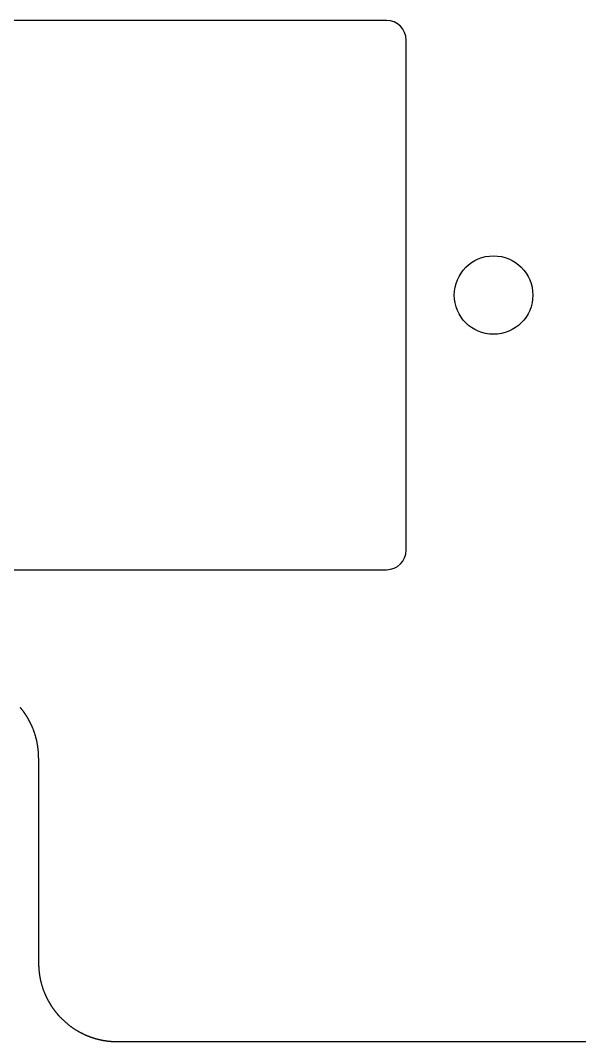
# Model space of a CAD drawing. Header units: millimetres. Extents: x -10 to 277, y -95 to 18.
# Drawn here: x 49.86 to 64.1, y -95.23 to -69.2 of the extents above; entities that cross this region are included whole.
import ezdxf

# ---------------------------------------------------------------- set-up
doc = ezdxf.new("R2010")
doc.units = ezdxf.units.MM
doc.header["$MEASUREMENT"] = 0
doc.layers.get('0').update_dxf_attribs({"linetype": 'CONTINUOUS'})
doc.layers.add('Edge.Cuts', color=53, linetype='CONTINUOUS')

msp = doc.modelspace()

# ---------------------------------------------------------------- linework, layer by layer
msp.add_lwpolyline([(45.5875, -83.2), (59.1875, -83.2, 0.414213562), (59.6875, -82.7), (59.6875, -69.7, 0.414213562), (59.1875, -69.2), (45.5875, -69.2, 0.414212391), (45.0875, -69.7), (45.0875, -82.7, 0.414212391)], format="xyb", close=True)
msp.add_circle((61.9125, -76.2), 1)
at = {"layer": 'Edge.Cuts', "linetype": 'Continuous'}
for p, q in [((49.864304, -86.717693), (49.860258, -86.71283)), ((49.868335, -86.722566), (49.864304, -86.717693)), ((49.872351, -86.727454), (49.868335, -86.722566)), ((49.87635, -86.732353), (49.872351, -86.727454)), ((49.880335, -86.737266), (49.87635, -86.732353)), ((49.884303, -86.74219), (49.880335, -86.737266)), ((49.888256, -86.747128), (49.884303, -86.74219)), ((49.892193, -86.752077), (49.888256, -86.747128)), ((49.896115, -86.75704), (49.892193, -86.752077)), ((49.900021, -86.762014), (49.896115, -86.75704)), ((49.903911, -86.767001), (49.900021, -86.762014)), ((49.907785, -86.771999), (49.903911, -86.767001)), ((49.911644, -86.777011), (49.907785, -86.771999)), ((49.915486, -86.782034), (49.911644, -86.777011)), ((49.919313, -86.787069), (49.915486, -86.782034)), ((49.923123, -86.792116), (49.919313, -86.787069)), ((49.926918, -86.797176), (49.923123, -86.792116)), ((49.930696, -86.802247), (49.926918, -86.797176)), ((49.934459, -86.807331), (49.930696, -86.802247)), ((49.938205, -86.812426), (49.934459, -86.807331)), ((49.941936, -86.817533), (49.938205, -86.812426)), ((49.94565, -86.822652), (49.941936, -86.817533)), ((49.949348, -86.827783), (49.94565, -86.822652)), ((49.953029, -86.832924), (49.949348, -86.827783)), ((49.956695, -86.838079), (49.953029, -86.832924)), ((49.960343, -86.843244), (49.956695, -86.838079)), ((49.963976, -86.848421), (49.960343, -86.843244)), ((49.967592, -86.853609), (49.963976, -86.848421)), ((49.971192, -86.858809), (49.967592, -86.853609)), ((49.974775, -86.86402), (49.971192, -86.858809)), ((49.978343, -86.869243), (49.974775, -86.86402)), ((49.981893, -86.874476), (49.978343, -86.869243)), ((49.985427, -86.879721), (49.981893, -86.874476)), ((49.988944, -86.884977), (49.985427, -86.879721)), ((49.992444, -86.890245), (49.988944, -86.884977)), ((49.995928, -86.895523), (49.992444, -86.890245)), ((49.999396, -86.900813), (49.995928, -86.895523)), ((50.002846, -86.906113), (49.999396, -86.900813)), ((50.00628, -86.911424), (50.002846, -86.906113)), ((50.009696, -86.916746), (50.00628, -86.911424)), ((50.013097, -86.922079), (50.009696, -86.916746)), ((50.01648, -86.927422), (50.013097, -86.922079)), ((50.019846, -86.932777), (50.01648, -86.927422)), ((50.023195, -86.938142), (50.019846, -86.932777)), ((50.026528, -86.943518), (50.023195, -86.938142)), ((50.029843, -86.948904), (50.026528, -86.943518)), ((50.033142, -86.954301), (50.029843, -86.948904)), ((50.036423, -86.959707), (50.033142, -86.954301)), ((50.039687, -86.965125), (50.036423, -86.959707)), ((50.042934, -86.970553), (50.039687, -86.965125)), ((50.046164, -86.975991), (50.042934, -86.970553)), ((50.049376, -86.981439), (50.046164, -86.975991)), ((50.052572, -86.986898), (50.049376, -86.981439)), ((50.05575, -86.992366), (50.052572, -86.986898)), ((50.058911, -86.997845), (50.05575, -86.992366)), ((50.062055, -87.003333), (50.058911, -86.997845)), ((50.065181, -87.008832), (50.062055, -87.003333)), ((50.06829, -87.01434), (50.065181, -87.008832)), ((50.071381, -87.019859), (50.06829, -87.01434)), ((50.074455, -87.025387), (50.071381, -87.019859)), ((50.077512, -87.030925), (50.074455, -87.025387)), ((50.08055, -87.036472), (50.077512, -87.030925)), ((50.083572, -87.042029), (50.08055, -87.036472)), ((50.086576, -87.047596), (50.083572, -87.042029)), ((50.089562, -87.053172), (50.086576, -87.047596)), ((50.09253, -87.058757), (50.089562, -87.053172)), ((50.095482, -87.064353), (50.09253, -87.058757)), ((50.098415, -87.069957), (50.095482, -87.064353)), ((50.10133, -87.07557), (50.098415, -87.069957)), ((50.104228, -87.081193), (50.10133, -87.07557)), ((50.107108, -87.086825), (50.104228, -87.081193)), ((50.10997, -87.092466), (50.107108, -87.086825)), ((50.112815, -87.098116), (50.10997, -87.092466)), ((50.115641, -87.103775), (50.112815, -87.098116)), ((50.11845, -87.109443), (50.115641, -87.103775)), ((50.12124, -87.11512), (50.11845, -87.109443)), ((50.124013, -87.120806), (50.12124, -87.11512)), ((50.126767, -87.1265), (50.124013, -87.120806)), ((50.129504, -87.132203), (50.126767, -87.1265)), ((50.132223, -87.137915), (50.129504, -87.132203)), ((50.134923, -87.143635), (50.132223, -87.137915)), ((50.137606, -87.149364), (50.134923, -87.143635)), ((50.14027, -87.155101), (50.137606, -87.149364)), ((50.142916, -87.160847), (50.14027, -87.155101)), ((50.145544, -87.166601), (50.142916, -87.160847)), ((50.148154, -87.172363), (50.145544, -87.166601)), ((50.150746, -87.178134), (50.148154, -87.172363)), ((50.153319, -87.183912), (50.150746, -87.178134)), ((50.155874, -87.189699), (50.153319, -87.183912)), ((50.158411, -87.195494), (50.155874, -87.189699)), ((50.160929, -87.201297), (50.158411, -87.195494)), ((50.163429, -87.207108), (50.160929, -87.201297)), ((50.165911, -87.212926), (50.163429, -87.207108)), ((50.168374, -87.218753), (50.165911, -87.212926)), ((50.170819, -87.224587), (50.168374, -87.218753)), ((50.173245, -87.230429), (50.170819, -87.224587)), ((50.178042, -87.242135), (50.173245, -87.230429)), ((50.182765, -87.253872), (50.178042, -87.242135)), ((50.187414, -87.265638), (50.182765, -87.253872)), ((50.191988, -87.277433), (50.187414, -87.265638)), ((50.196487, -87.289256), (50.191988, -87.277433)), ((50.200912, -87.301108), (50.196487, -87.289256)), ((50.205261, -87.312987), (50.200912, -87.301108)), ((50.209535, -87.324894), (50.205261, -87.312987)), ((50.213734, -87.336827), (50.209535, -87.324894)), ((50.217857, -87.348786), (50.213734, -87.336827)), ((50.221904, -87.360771), (50.217857, -87.348786)), ((50.225875, -87.372781), (50.221904, -87.360771)), ((50.229771, -87.384815), (50.225875, -87.372781)), ((50.23359, -87.396874), (50.229771, -87.384815)), ((50.237332, -87.408956), (50.23359, -87.396874)), ((50.240998, -87.421062), (50.237332, -87.408956)), ((50.244587, -87.43319), (50.240998, -87.421062)), ((50.2481, -87.445341), (50.244587, -87.43319)), ((50.251535, -87.457513), (50.2481, -87.445341)), ((50.254894, -87.469706), (50.251535, -87.457513)), ((50.258175, -87.48192), (50.254894, -87.469706)), ((50.261379, -87.494154), (50.258175, -87.48192)), ((50.264505, -87.506409), (50.261379, -87.494154)), ((50.267553, -87.518682), (50.264505, -87.506409)), ((50.270524, -87.530974), (50.267553, -87.518682)), ((50.273417, -87.543284), (50.270524, -87.530974)), ((50.276232, -87.555612), (50.273417, -87.543284)), ((50.278969, -87.567958), (50.276232, -87.555612)), ((50.281628, -87.58032), (50.278969, -87.567958)), ((50.284208, -87.592698), (50.281628, -87.58032)), ((50.28671, -87.605093), (50.284208, -87.592698)), ((50.289134, -87.617502), (50.28671, -87.605093)), ((50.291479, -87.629927), (50.289134, -87.617502)), ((50.293745, -87.642366), (50.291479, -87.629927)), ((50.295933, -87.654819), (50.293745, -87.642366)), ((50.298041, -87.667285), (50.295933, -87.654819)), ((50.300071, -87.679764), (50.298041, -87.667285)), ((50.302022, -87.692256), (50.300071, -87.679764)), ((50.303894, -87.70476), (50.302022, -87.692256)), ((50.305686, -87.717275), (50.303894, -87.70476)), ((50.3074, -87.729802), (50.305686, -87.717275)), ((50.309034, -87.742339), (50.3074, -87.729802)), ((50.310589, -87.754886), (50.309034, -87.742339)), ((50.312064, -87.767443), (50.310589, -87.754886)), ((50.31346, -87.780008), (50.312064, -87.767443)), ((50.314777, -87.792583), (50.31346, -87.780008)), ((50.316014, -87.805166), (50.314777, -87.792583)), ((50.317171, -87.817757), (50.316014, -87.805166)), ((50.318249, -87.830355), (50.317171, -87.817757)), ((50.319247, -87.84296), (50.318249, -87.830355)), ((50.320166, -87.855572), (50.319247, -87.84296)), ((50.321004, -87.86819), (50.320166, -87.855572)), ((50.321763, -87.880813), (50.321004, -87.86819)), ((50.322442, -87.893441), (50.321763, -87.880813)), ((50.323042, -87.906074), (50.322442, -87.893441)), ((50.323561, -87.918711), (50.323042, -87.906074)), ((50.324001, -87.931352), (50.323561, -87.918711)), ((50.32436, -87.943997), (50.324001, -87.931352)), ((50.32464, -87.956644), (50.32436, -87.943997)), ((50.32484, -87.969294), (50.32464, -87.956644)), ((50.32496, -87.981946), (50.32484, -87.969294)), ((50.325, -87.9946), (50.32496, -87.981946)), ((50.325, -87.9946), (50.325, -93.226)), ((50.325, -93.226), (50.32504, -93.238654)), ((50.32504, -93.238654), (50.32516, -93.251306)), ((50.32516, -93.251306), (50.32536, -93.263956)), ((50.32536, -93.263956), (50.32564, -93.276603)), ((50.32564, -93.276603), (50.325999, -93.289248)), ((50.325999, -93.289248), (50.326439, -93.301889)), ((50.326439, -93.301889), (50.326958, -93.314526)), ((50.326958, -93.314526), (50.327558, -93.327159)), ((50.327558, -93.327159), (50.328237, -93.339787)), ((50.328237, -93.339787), (50.328996, -93.35241)), ((50.328996, -93.35241), (50.329834, -93.365028)), ((50.329834, -93.365028), (50.330753, -93.37764)), ((50.330753, -93.37764), (50.331751, -93.390245)), ((50.331751, -93.390245), (50.332829, -93.402843)), ((50.332829, -93.402843), (50.333986, -93.415434)), ((50.333986, -93.415434), (50.335223, -93.428017)), ((50.335223, -93.428017), (50.33654, -93.440592)), ((50.33654, -93.440592), (50.337936, -93.453157)), ((50.337936, -93.453157), (50.339411, -93.465714)), ((50.339411, -93.465714), (50.340966, -93.478261)), ((50.340966, -93.478261), (50.3426, -93.490798)), ((50.3426, -93.490798), (50.344314, -93.503325)), ((50.344314, -93.503325), (50.346106, -93.51584)), ((50.346106, -93.51584), (50.347978, -93.528344)), ((50.347978, -93.528344), (50.349929, -93.540836)), ((50.349929, -93.540836), (50.351959, -93.553315)), ((50.351959, -93.553315), (50.354067, -93.565781)), ((50.354067, -93.565781), (50.356255, -93.578234)), ((50.356255, -93.578234), (50.358521, -93.590673)), ((50.358521, -93.590673), (50.360866, -93.603098)), ((50.360866, -93.603098), (50.36329, -93.615507)), ((50.36329, -93.615507), (50.365792, -93.627902)), ((50.365792, -93.627902), (50.368372, -93.64028)), ((50.368372, -93.64028), (50.371031, -93.652642)), ((50.371031, -93.652642), (50.373768, -93.664988)), ((50.373768, -93.664988), (50.376583, -93.677316)), ((50.376583, -93.677316), (50.379476, -93.689626)), ((50.379476, -93.689626), (50.382447, -93.701918)), ((50.382447, -93.701918), (50.385495, -93.714191)), ((50.385495, -93.714191), (50.388621, -93.726446)), ((50.388621, -93.726446), (50.391825, -93.73868)), ((50.391825, -93.73868), (50.395106, -93.750894)), ((50.395106, -93.750894), (50.398465, -93.763087)), ((50.398465, -93.763087), (50.4019, -93.775259)), ((50.4019, -93.775259), (50.405413, -93.78741)), ((50.405413, -93.78741), (50.409002, -93.799538)), ((50.409002, -93.799538), (50.412668, -93.811644)), ((50.412668, -93.811644), (50.41641, -93.823726)), ((50.41641, -93.823726), (50.420229, -93.835785)), ((50.420229, -93.835785), (50.424125, -93.847819)), ((50.424125, -93.847819), (50.428096, -93.859829)), ((50.428096, -93.859829), (50.432143, -93.871814)), ((50.432143, -93.871814), (50.436266, -93.883773)), ((50.436266, -93.883773), (50.440465, -93.895706)), ((50.440465, -93.895706), (50.444739, -93.907613)), ((50.444739, -93.907613), (50.449088, -93.919492)), ((50.449088, -93.919492), (50.453513, -93.931344)), ((50.453513, -93.931344), (50.458012, -93.943167)), ((50.458012, -93.943167), (50.462586, -93.954962)), ((50.462586, -93.954962), (50.467235, -93.966728)), ((50.467235, -93.966728), (50.471958, -93.978465)), ((50.471958, -93.978465), (50.476755, -93.990171)), ((50.476755, -93.990171), (50.479181, -93.996013)), ((50.479181, -93.996013), (50.481626, -94.001847)), ((50.481626, -94.001847), (50.484089, -94.007674)), ((50.484089, -94.007674), (50.486571, -94.013492)), ((50.486571, -94.013492), (50.489071, -94.019303)), ((50.489071, -94.019303), (50.491589, -94.025106)), ((50.491589, -94.025106), (50.494126, -94.030901)), ((50.494126, -94.030901), (50.496681, -94.036688)), ((50.496681, -94.036688), (50.499254, -94.042466)), ((50.499254, -94.042466), (50.501846, -94.048237)), ((50.501846, -94.048237), (50.504456, -94.053999)), ((50.504456, -94.053999), (50.507084, -94.059753)), ((50.507084, -94.059753), (50.50973, -94.065499)), ((50.50973, -94.065499), (50.512394, -94.071236)), ((50.512394, -94.071236), (50.515077, -94.076965)), ((50.515077, -94.076965), (50.517777, -94.082685)), ((50.517777, -94.082685), (50.520496, -94.088397)), ((50.520496, -94.088397), (50.523233, -94.0941)), ((50.523233, -94.0941), (50.525987, -94.099794)), ((50.525987, -94.099794), (50.52876, -94.10548)), ((50.52876, -94.10548), (50.53155, -94.111157)), ((50.53155, -94.111157), (50.534359, -94.116825)), ((50.534359, -94.116825), (50.537185, -94.122484)), ((50.537185, -94.122484), (50.54003, -94.128134)), ((50.54003, -94.128134), (50.542892, -94.133775)), ((50.542892, -94.133775), (50.545772, -94.139407)), ((50.545772, -94.139407), (50.54867, -94.14503)), ((50.54867, -94.14503), (50.551585, -94.150643)), ((50.551585, -94.150643), (50.554518, -94.156247)), ((50.554518, -94.156247), (50.55747, -94.161843)), ((50.55747, -94.161843), (50.560438, -94.167428)), ((50.560438, -94.167428), (50.563424, -94.173004)), ((50.563424, -94.173004), (50.566428, -94.178571)), ((50.566428, -94.178571), (50.56945, -94.184128)), ((50.56945, -94.184128), (50.572488, -94.189675)), ((50.572488, -94.189675), (50.575545, -94.195213)), ((50.575545, -94.195213), (50.578619, -94.200741)), ((50.578619, -94.200741), (50.58171, -94.20626)), ((50.58171, -94.20626), (50.584819, -94.211768)), ((50.584819, -94.211768), (50.587945, -94.217267)), ((50.587945, -94.217267), (50.591089, -94.222755)), ((50.591089, -94.222755), (50.59425, -94.228234)), ((50.59425, -94.228234), (50.597428, -94.233702)), ((50.597428, -94.233702), (50.600624, -94.239161)), ((50.600624, -94.239161), (50.603836, -94.244609)), ((50.603836, -94.244609), (50.607066, -94.250047)), ((50.607066, -94.250047), (50.610313, -94.255475)), ((50.610313, -94.255475), (50.613577, -94.260893)), ((50.613577, -94.260893), (50.616858, -94.266299)), ((50.616858, -94.266299), (50.620157, -94.271696)), ((50.620157, -94.271696), (50.623472, -94.277082)), ((50.623472, -94.277082), (50.626805, -94.282458)), ((50.626805, -94.282458), (50.630154, -94.287823)), ((50.630154, -94.287823), (50.63352, -94.293178)), ((50.63352, -94.293178), (50.636903, -94.298521)), ((50.636903, -94.298521), (50.640304, -94.303854)), ((50.640304, -94.303854), (50.64372, -94.309176)), ((50.64372, -94.309176), (50.647154, -94.314487)), ((50.647154, -94.314487), (50.650604, -94.319787)), ((50.650604, -94.319787), (50.654072, -94.325077)), ((50.654072, -94.325077), (50.657556, -94.330355)), ((50.657556, -94.330355), (50.661056, -94.335623)), ((50.661056, -94.335623), (50.664573, -94.340879)), ((50.664573, -94.340879), (50.668107, -94.346124)), ((50.668107, -94.346124), (50.671657, -94.351357)), ((50.671657, -94.351357), (50.675225, -94.35658)), ((50.675225, -94.35658), (50.678808, -94.361791)), ((50.678808, -94.361791), (50.682408, -94.366991)), ((50.682408, -94.366991), (50.686024, -94.372179)), ((50.686024, -94.372179), (50.689657, -94.377356)), ((50.689657, -94.377356), (50.693305, -94.382521)), ((50.693305, -94.382521), (50.696971, -94.387676)), ((50.696971, -94.387676), (50.700652, -94.392817)), ((50.700652, -94.392817), (50.70435, -94.397948)), ((50.70435, -94.397948), (50.708064, -94.403067)), ((50.708064, -94.403067), (50.711795, -94.408174)), ((50.711795, -94.408174), (50.715541, -94.413269)), ((50.715541, -94.413269), (50.719304, -94.418353)), ((50.719304, -94.418353), (50.723082, -94.423424)), ((50.723082, -94.423424), (50.726877, -94.428484)), ((50.726877, -94.428484), (50.730687, -94.433531)), ((50.730687, -94.433531), (50.734514, -94.438566)), ((50.734514, -94.438566), (50.738356, -94.443589)), ((50.738356, -94.443589), (50.742215, -94.448601)), ((50.742215, -94.448601), (50.746089, -94.453599)), ((50.746089, -94.453599), (50.749979, -94.458586)), ((50.749979, -94.458586), (50.753885, -94.46356)), ((50.753885, -94.46356), (50.757807, -94.468523)), ((50.757807, -94.468523), (50.761744, -94.473472)), ((50.761744, -94.473472), (50.765697, -94.47841)), ((50.765697, -94.47841), (50.769665, -94.483334)), ((50.769665, -94.483334), (50.77365, -94.488247)), ((50.77365, -94.488247), (50.777649, -94.493146)), ((50.777649, -94.493146), (50.781665, -94.498034)), ((50.781665, -94.498034), (50.785696, -94.502907)), ((50.785696, -94.502907), (50.789742, -94.50777)), ((50.789742, -94.50777), (50.793804, -94.512618)), ((50.793804, -94.512618), (50.797881, -94.517455)), ((50.797881, -94.517455), (50.801973, -94.522278)), ((50.801973, -94.522278), (50.806082, -94.527089)), ((50.806082, -94.527089), (50.810204, -94.531886)), ((50.810204, -94.531886), (50.814343, -94.536671)), ((50.814343, -94.536671), (50.818496, -94.541442)), ((50.818496, -94.541442), (50.822665, -94.546201)), ((50.822665, -94.546201), (50.826849, -94.550946)), ((50.826849, -94.550946), (50.831048, -94.555678)), ((50.831048, -94.555678), (50.835262, -94.560397)), ((50.835262, -94.560397), (50.839491, -94.565104)), ((50.839491, -94.565104), (50.843735, -94.569796)), ((50.843735, -94.569796), (50.847994, -94.574475)), ((50.847994, -94.574475), (50.852267, -94.579141)), ((50.852267, -94.579141), (50.856557, -94.583794)), ((50.856557, -94.583794), (50.86086, -94.588433)), ((50.86086, -94.588433), (50.865179, -94.593059)), ((50.865179, -94.593059), (50.869511, -94.597671)), ((50.869511, -94.597671), (50.87386, -94.60227)), ((50.87386, -94.60227), (50.878222, -94.606854)), ((50.878222, -94.606854), (50.8826, -94.611426)), ((50.8826, -94.611426), (50.886991, -94.615984)), ((50.886991, -94.615984), (50.891398, -94.620528)), ((50.891398, -94.620528), (50.895818, -94.625058)), ((50.895818, -94.625058), (50.900254, -94.629575)), ((50.900254, -94.629575), (50.904704, -94.634078)), ((50.904704, -94.634078), (50.909169, -94.638567)), ((50.909169, -94.638567), (50.9108, -94.6402)), ((50.9108, -94.6402), (50.919777, -94.64912)), ((50.919777, -94.64912), (50.928809, -94.657982)), ((50.928809, -94.657982), (50.937896, -94.666787)), ((50.937896, -94.666787), (50.947037, -94.675533)), ((50.947037, -94.675533), (50.956233, -94.68422)), ((50.956233, -94.68422), (50.965483, -94.692849)), ((50.965483, -94.692849), (50.974787, -94.701418)), ((50.974787, -94.701418), (50.984145, -94.709928)), ((50.984145, -94.709928), (50.993555, -94.718378)), ((50.993555, -94.718378), (51.003018, -94.726768)), ((51.003018, -94.726768), (51.012534, -94.735097)), ((51.012534, -94.735097), (51.022102, -94.743366)), ((51.022102, -94.743366), (51.031722, -94.751574)), ((51.031722, -94.751574), (51.041393, -94.759721)), ((51.041393, -94.759721), (51.051115, -94.767806)), ((51.051115, -94.767806), (51.060887, -94.77583)), ((51.060887, -94.77583), (51.070711, -94.783791)), ((51.070711, -94.783791), (51.080584, -94.79169)), ((51.080584, -94.79169), (51.090507, -94.799526)), ((51.090507, -94.799526), (51.100479, -94.8073)), ((51.100479, -94.8073), (51.1105, -94.81501)), ((51.1105, -94.81501), (51.120569, -94.822656)), ((51.120569, -94.822656), (51.130687, -94.830239)), ((51.130687, -94.830239), (51.140852, -94.837757)), ((51.140852, -94.837757), (51.151065, -94.845211)), ((51.151065, -94.845211), (51.161325, -94.852601)), ((51.161325, -94.852601), (51.171632, -94.859925)), ((51.171632, -94.859925), (51.181984, -94.867184)), ((51.181984, -94.867184), (51.192383, -94.874378)), ((51.192383, -94.874378), (51.202827, -94.881506)), ((51.202827, -94.881506), (51.213316, -94.888567)), ((51.213316, -94.888567), (51.22385, -94.895563)), ((51.22385, -94.895563), (51.234428, -94.902491)), ((51.234428, -94.902491), (51.245049, -94.909353)), ((51.245049, -94.909353), (51.255714, -94.916148)), ((51.255714, -94.916148), (51.266422, -94.922875)), ((51.266422, -94.922875), (51.277173, -94.929534)), ((51.277173, -94.929534), (51.287966, -94.936126)), ((51.287966, -94.936126), (51.2988, -94.942649)), ((51.2988, -94.942649), (51.309676, -94.949104)), ((51.309676, -94.949104), (51.320592, -94.95549)), ((51.320592, -94.95549), (51.331549, -94.961806)), ((51.331549, -94.961806), (51.342546, -94.968054)), ((51.342546, -94.968054), (51.353583, -94.974232)), ((51.353583, -94.974232), (51.364658, -94.98034)), ((51.364658, -94.98034), (51.375772, -94.986379)), ((51.375772, -94.986379), (51.386925, -94.992347)), ((51.386925, -94.992347), (51.398115, -94.998244)), ((51.398115, -94.998244), (51.409342, -95.004071)), ((51.409342, -95.004071), (51.420606, -95.009826)), ((51.420606, -95.009826), (51.431907, -95.015511)), ((51.431907, -95.015511), (51.443243, -95.021124)), ((51.443243, -95.021124), (51.454615, -95.026665)), ((51.454615, -95.026665), (51.466022, -95.032134)), ((51.466022, -95.032134), (51.477463, -95.037531)), ((51.477463, -95.037531), (51.488939, -95.042856)), ((51.488939, -95.042856), (51.500448, -95.048108)), ((51.500448, -95.048108), (51.51199, -95.053287)), ((51.51199, -95.053287), (51.523564, -95.058394)), ((51.523564, -95.058394), (51.535171, -95.063427)), ((51.535171, -95.063427), (51.54681, -95.068386)), ((51.54681, -95.068386), (51.55848, -95.073272)), ((51.55848, -95.073272), (51.564326, -95.075687)), ((51.564326, -95.075687), (51.57018, -95.078084)), ((51.57018, -95.078084), (51.576042, -95.080462)), ((51.576042, -95.080462), (51.581911, -95.082822)), ((51.581911, -95.082822), (51.587787, -95.085163)), ((51.587787, -95.085163), (51.593671, -95.087486)), ((51.593671, -95.087486), (51.599562, -95.08979)), ((51.599562, -95.08979), (51.605461, -95.092075)), ((51.605461, -95.092075), (51.611367, -95.094342)), ((51.611367, -95.094342), (51.617279, -95.09659)), ((51.617279, -95.09659), (51.623199, -95.098819)), ((51.623199, -95.098819), (51.629126, -95.101029)), ((51.629126, -95.101029), (51.63506, -95.103221)), ((51.63506, -95.103221), (51.641001, -95.105394)), ((51.641001, -95.105394), (51.646948, -95.107548)), ((51.646948, -95.107548), (51.652903, -95.109684)), ((51.652903, -95.109684), (51.658864, -95.1118)), ((51.658864, -95.1118), (51.664832, -95.113898)), ((51.664832, -95.113898), (51.670806, -95.115976)), ((51.670806, -95.115976), (51.676787, -95.118036)), ((51.676787, -95.118036), (51.682774, -95.120077)), ((51.682774, -95.120077), (51.688768, -95.122099)), ((51.688768, -95.122099), (51.694768, -95.124102)), ((51.694768, -95.124102), (51.700774, -95.126086)), ((51.700774, -95.126086), (51.706786, -95.128051)), ((51.706786, -95.128051), (51.712805, -95.129997)), ((51.712805, -95.129997), (51.71883, -95.131924)), ((51.71883, -95.131924), (51.724861, -95.133832)), ((51.724861, -95.133832), (51.730897, -95.135721)), ((51.730897, -95.135721), (51.73694, -95.13759)), ((51.73694, -95.13759), (51.742989, -95.139441)), ((51.742989, -95.139441), (51.749043, -95.141272)), ((51.749043, -95.141272), (51.755103, -95.143085)), ((51.755103, -95.143085), (51.761169, -95.144878)), ((51.761169, -95.144878), (51.76724, -95.146651)), ((51.76724, -95.146651), (51.773317, -95.148406)), ((51.773317, -95.148406), (51.7794, -95.150141)), ((51.7794, -95.150141), (51.785488, -95.151858)), ((51.785488, -95.151858), (51.79158, -95.153554)), ((51.79158, -95.153554), (51.797679, -95.155232)), ((51.797679, -95.155232), (51.803783, -95.15689)), ((51.803783, -95.15689), (51.809892, -95.158529)), ((51.809892, -95.158529), (51.816005, -95.160149)), ((51.816005, -95.160149), (51.822125, -95.161749)), ((51.822125, -95.161749), (51.828249, -95.16333)), ((51.828249, -95.16333), (51.834378, -95.164891)), ((51.834378, -95.164891), (51.840511, -95.166433)), ((51.840511, -95.166433), (51.84665, -95.167956)), ((51.84665, -95.167956), (51.852793, -95.169459)), ((51.852793, -95.169459), (51.858942, -95.170943)), ((51.858942, -95.170943), (51.865094, -95.172407)), ((51.865094, -95.172407), (51.871252, -95.173852)), ((51.871252, -95.173852), (51.877413, -95.175277)), ((51.877413, -95.175277), (51.88358, -95.176683)), ((51.88358, -95.176683), (51.88975, -95.17807)), ((51.88975, -95.17807), (51.895925, -95.179436)), ((51.895925, -95.179436), (51.902104, -95.180784)), ((51.902104, -95.180784), (51.908288, -95.182111)), ((51.908288, -95.182111), (51.914475, -95.183419)), ((51.914475, -95.183419), (51.920667, -95.184708)), ((51.920667, -95.184708), (51.926862, -95.185977)), ((51.926862, -95.185977), (51.933062, -95.187226)), ((51.933062, -95.187226), (51.939265, -95.188456)), ((51.939265, -95.188456), (51.945472, -95.189666)), ((51.945472, -95.189666), (51.951683, -95.190856)), ((51.951683, -95.190856), (51.957898, -95.192027)), ((51.957898, -95.192027), (51.964116, -95.193178)), ((51.964116, -95.193178), (51.970339, -95.194309)), ((51.970339, -95.194309), (51.976564, -95.195421)), ((51.976564, -95.195421), (51.982793, -95.196513)), ((51.982793, -95.196513), (51.989025, -95.197585)), ((51.989025, -95.197585), (51.995261, -95.198638)), ((51.995261, -95.198638), (52.0015, -95.199671)), ((52.0015, -95.199671), (52.007742, -95.200684)), ((52.007742, -95.200684), (52.013987, -95.201677)), ((52.013987, -95.201677), (52.020236, -95.202651)), ((52.020236, -95.202651), (52.026488, -95.203604)), ((52.026488, -95.203604), (52.032743, -95.204538)), ((52.032743, -95.204538), (52.039, -95.205452)), ((52.039, -95.205452), (52.045261, -95.206347)), ((52.045261, -95.206347), (52.051523, -95.207221)), ((52.051523, -95.207221), (52.05779, -95.208076)), ((52.05779, -95.208076), (52.064058, -95.208911)), ((52.064058, -95.208911), (52.07033, -95.209726)), ((52.07033, -95.209726), (52.076603, -95.210522)), ((52.076603, -95.210522), (52.08288, -95.211297)), ((52.08288, -95.211297), (52.089159, -95.212053)), ((52.089159, -95.212053), (52.095441, -95.212788)), ((52.095441, -95.212788), (52.101724, -95.213504)), ((52.101724, -95.213504), (52.10801, -95.2142)), ((52.10801, -95.2142), (52.114298, -95.214876)), ((52.114298, -95.214876), (52.120589, -95.215532)), ((52.120589, -95.215532), (52.126881, -95.216169)), ((52.126881, -95.216169), (52.133176, -95.216785)), ((52.133176, -95.216785), (52.139472, -95.217381)), ((52.139472, -95.217381), (52.145771, -95.217958)), ((52.145771, -95.217958), (52.15207, -95.218515)), ((52.15207, -95.218515), (52.158373, -95.219051)), ((52.158373, -95.219051), (52.164677, -95.219568)), ((52.164677, -95.219568), (52.170983, -95.220065)), ((52.170983, -95.220065), (52.17729, -95.220542)), ((52.17729, -95.220542), (52.1836, -95.220999)), ((52.1836, -95.220999), (52.189909, -95.221436)), ((52.189909, -95.221436), (52.196222, -95.221853)), ((52.196222, -95.221853), (52.202535, -95.22225)), ((52.202535, -95.22225), (52.20885, -95.222627)), ((52.20885, -95.222627), (52.215166, -95.222984)), ((52.215166, -95.222984), (52.221484, -95.223322)), ((52.221484, -95.223322), (52.227802, -95.223639)), ((52.227802, -95.223639), (52.234123, -95.223936)), ((52.234123, -95.223936), (52.240443, -95.224213)), ((52.240443, -95.224213), (52.246765, -95.224471)), ((52.246765, -95.224471), (52.253088, -95.224708)), ((52.253088, -95.224708), (52.259412, -95.224925)), ((52.259412, -95.224925), (52.265736, -95.225123)), ((52.265736, -95.225123), (52.272063, -95.2253)), ((52.272063, -95.2253), (52.278388, -95.225457)), ((52.278388, -95.225457), (52.284716, -95.225595)), ((52.284716, -95.225595), (52.291043, -95.225712)), ((52.291043, -95.225712), (52.297373, -95.225809)), ((52.297373, -95.225809), (52.303701, -95.225887)), ((52.303701, -95.225887), (52.310031, -95.225944)), ((52.310031, -95.225944), (52.31636, -95.225981)), ((52.31636, -95.225981), (52.322692, -95.225999)), ((52.322692, -95.225999), (52.325, -95.226)), ((52.325, -95.226), (214.375, -95.226))]:
    msp.add_line(p, q, dxfattribs=at)

doc.saveas('drawing.dxf')
